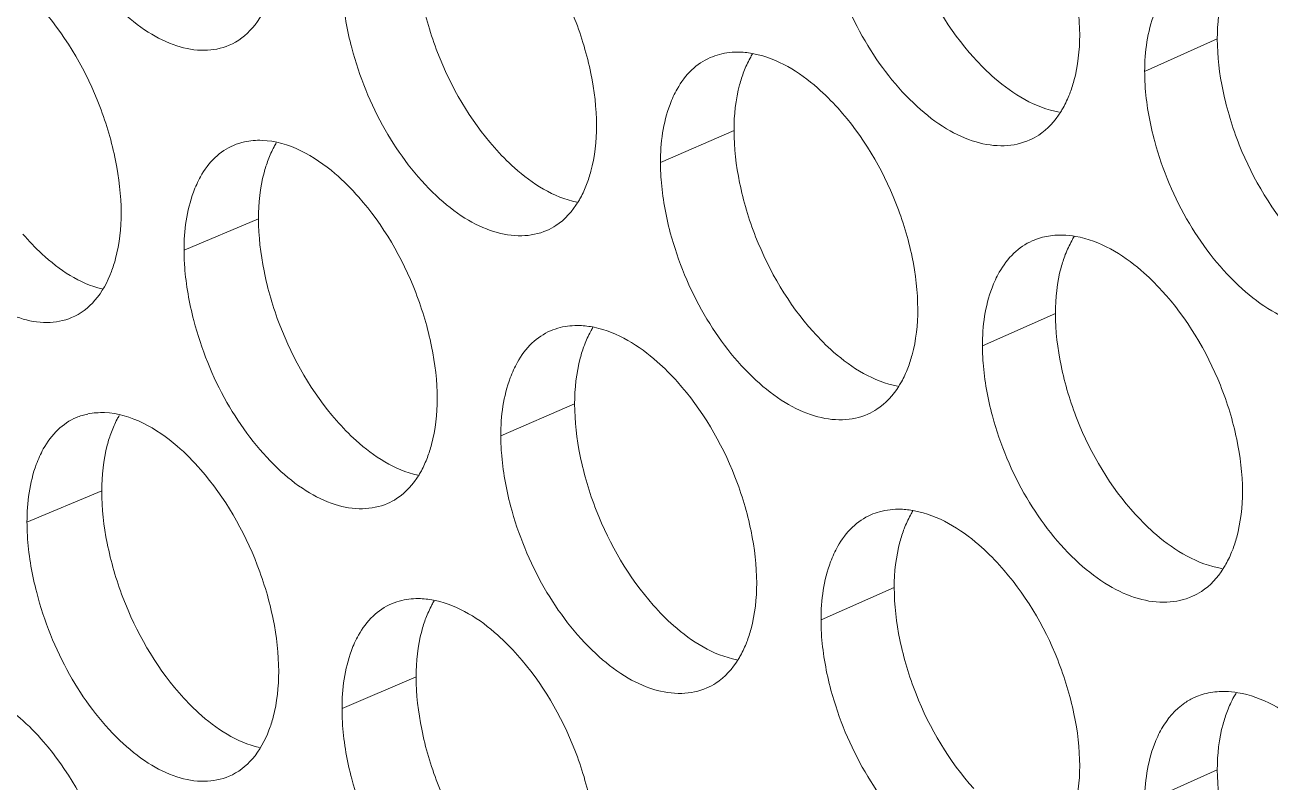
# Model space of a CAD drawing. Header units: millimetres. Extents: x 1177 to 4147, y 93 to 2194.
# Drawn here: x 2549.1 to 2562.51, y 907.78 to 915.94 of the extents above; entities that cross this region are included whole.
import ezdxf

# ---------------------------------------------------------------- set-up
doc = ezdxf.new("R2010")
doc.units = ezdxf.units.MM
doc.header["$LTSCALE"] = 0.1
doc.layers.get('0').update_dxf_attribs({"lineweight": 13})
doc.layers.add('标注', color=251, linetype='Continuous', lineweight=9)

# ---------------------------------------------------------------- blocks, each defined once
blk = doc.blocks.new('02')
at = {"layer": '标注'}
for p, q in [((4429.047, 899.536), (4427.929, 899.036)), ((4421.609, 898.127), (4420.477, 897.635)), ((4414.291, 896.769), (4413.145, 896.285)), ((4426.555, 895.311), (4425.432, 894.813)), ((4419.156, 893.919), (4418.02, 893.429)), ((4411.878, 892.578), (4410.728, 892.097)), ((4411.878, 892.578), (4410.728, 892.097)), ((4424.075, 891.091), (4422.948, 890.596)), ((4416.717, 889.716), (4415.576, 889.229)), ((4416.717, 889.716), (4415.576, 889.229)), ((4429.047, 888.286), (4427.929, 887.786))]:
    blk.add_line(p, q, dxfattribs=at)
for centre, radius, start, end in [((4421.636, 898.346), 0.984, 104.7476, 113.5233), ((4414.281, 897.013), 0.96, 102.3564, 112.9065), ((4426.606, 895.513), 1.001, 106.2734, 113.935), ((4419.171, 894.146), 0.976, 103.9644, 113.3177), ((4411.856, 892.83), 0.952, 101.531, 112.7006), ((4411.856, 892.83), 0.952, 101.531, 112.7006), ((4424.114, 891.302), 0.993, 105.5171, 113.729), ((4416.719, 889.952), 0.968, 103.1675, 113.1121), ((4416.719, 889.952), 0.968, 103.1675, 113.1121), ((4429.11, 888.481), 1.009, 107.0166, 114.1413)]:
    blk.add_arc(centre, radius, start, end, dxfattribs=at)
for points, knots in [([(4426.929, 899.596), (4426.929, 899.866), (4426.86, 900.425), (4426.532, 901.506), (4426.079, 902.264), (4425.696, 902.687)], [0, 0, 0, 0, 0.238635, 0.494751, 1, 1, 1, 1]), ([(4410.877, 902.265), (4410.991, 901.826), (4411.321, 901.001), (4411.963, 900.131), (4412.564, 899.636), (4413.009, 899.414), (4413.444, 899.335), (4413.719, 899.387), (4413.839, 899.438)], [0, 0, 0, 0, 0.302139, 0.585875, 0.710041, 0.818575, 0.913518, 1, 1, 1, 1]), ([(4424.075, 902.341), (4424.075, 902.071), (4424.143, 901.512), (4424.468, 900.43), (4424.918, 899.671), (4425.3, 899.248)], [0, 0, 0, 0, 0.238849, 0.49511, 1, 1, 1, 1]), ([(4419.493, 898.202), (4419.493, 898.471), (4419.425, 899.031), (4419.102, 900.113), (4418.657, 900.875), (4418.279, 901.301)], [0, 0, 0, 0, 0.238846, 0.495203, 1, 1, 1, 1]), ([(4416.717, 900.966), (4416.717, 900.697), (4416.783, 900.137), (4417.103, 899.054), (4417.545, 898.291), (4417.921, 897.864)], [0, 0, 0, 0, 0.23906, 0.495561, 1, 1, 1, 1]), ([(4423.101, 900.765), (4423.219, 900.325), (4423.562, 899.498), (4424.227, 898.634), (4424.849, 898.148), (4425.308, 897.935), (4425.756, 897.867), (4426.038, 897.926), (4426.16, 897.981)], [0, 0, 0, 0, 0.299735, 0.582272, 0.706518, 0.81572, 0.911912, 1, 1, 1, 1]), ([(4415.576, 900.479), (4415.576, 900.393), (4415.59, 900.028), (4415.656, 899.666), (4415.726, 899.398)], [0, 0, 0, 0, 0.238055, 1, 1, 1, 1]), ([(4429.202, 900.444), (4429.176, 900.378), (4429.081, 900.085), (4429.047, 899.773), (4429.047, 899.536)], [0, 0, 0, 0, 0.231198, 1, 1, 1, 1]), ([(4413.839, 899.438), (4413.976, 899.496), (4414.239, 899.699), (4414.392, 899.987), (4414.452, 900.146)], [0, 0, 0, 0, 0.468447, 1, 1, 1, 1]), ([(4428.19, 900.168), (4428.147, 900.091), (4427.983, 899.736), (4427.929, 899.338), (4427.929, 899.036)], [0, 0, 0, 0, 0.225206, 1, 1, 1, 1]), ([(4412.177, 896.859), (4412.177, 897.129), (4412.11, 897.689), (4411.793, 898.773), (4411.355, 899.537), (4410.983, 899.967)], [0, 0, 0, 0, 0.23906, 0.495656, 1, 1, 1, 1]), ([(4426.775, 898.689), (4426.8, 898.756), (4426.895, 899.049), (4426.929, 899.36), (4426.929, 899.596)], [0, 0, 0, 0, 0.231134, 1, 1, 1, 1]), ([(4429.047, 899.536), (4429.047, 899.267), (4429.116, 898.708), (4429.444, 897.627), (4429.9, 896.869), (4430.284, 896.449)], [0, 0, 0, 0, 0.238709, 0.494811, 1, 1, 1, 1]), ([(4415.726, 899.398), (4415.842, 898.959), (4416.177, 898.132), (4416.829, 897.265), (4417.438, 896.773), (4417.888, 896.555), (4418.328, 896.48), (4418.606, 896.536), (4418.727, 896.588)], [0, 0, 0, 0, 0.301171, 0.584422, 0.708619, 0.817421, 0.912868, 1, 1, 1, 1]), ([(4421.243, 899.249), (4421.138, 899.203), (4420.937, 899.067), (4420.795, 898.872), (4420.734, 898.765)], [0, 0, 0, 0, 0.480902, 1, 1, 1, 1]), ([(4421.893, 899.305), (4421.881, 899.284), (4421.83, 899.197), (4421.788, 899.105), (4421.761, 899.034)], [0, 0, 0, 0, 0.242091, 1, 1, 1, 1]), ([(4423.21, 898.469), (4423.111, 898.579), (4422.747, 898.944), (4422.279, 899.237), (4421.915, 899.308)], [0, 0, 0, 0, 0.285148, 1, 1, 1, 1]), ([(4425.3, 899.248), (4425.4, 899.137), (4425.769, 898.768), (4426.246, 898.476), (4426.614, 898.411)], [0, 0, 0, 0, 0.285283, 1, 1, 1, 1]), ([(4421.761, 899.034), (4421.736, 898.968), (4421.642, 898.674), (4421.609, 898.363), (4421.609, 898.127)], [0, 0, 0, 0, 0.230754, 1, 1, 1, 1]), ([(4427.929, 899.036), (4427.929, 898.949), (4427.944, 898.585), (4428.011, 898.224), (4428.084, 897.956)], [0, 0, 0, 0, 0.238197, 1, 1, 1, 1]), ([(4420.734, 898.765), (4420.691, 898.689), (4420.53, 898.334), (4420.477, 897.936), (4420.477, 897.635)], [0, 0, 0, 0, 0.224496, 1, 1, 1, 1]), ([(4426.637, 898.412), (4426.65, 898.433), (4426.703, 898.522), (4426.746, 898.616), (4426.775, 898.689)], [0, 0, 0, 0, 0.242135, 1, 1, 1, 1]), ([(4424.437, 895.376), (4424.437, 895.645), (4424.369, 896.204), (4424.042, 897.286), (4423.591, 898.045), (4423.21, 898.469)], [0, 0, 0, 0, 0.238705, 0.494901, 1, 1, 1, 1]), ([(4426.16, 897.981), (4426.208, 898.002), (4426.399, 898.105), (4426.55, 898.273), (4426.637, 898.412)], [0, 0, 0, 0, 0.241404, 1, 1, 1, 1]), ([(4419.341, 897.296), (4419.366, 897.362), (4419.46, 897.655), (4419.493, 897.965), (4419.493, 898.202)], [0, 0, 0, 0, 0.23069, 1, 1, 1, 1]), ([(4408.472, 898.082), (4408.585, 897.643), (4408.913, 896.818), (4409.551, 895.948), (4410.148, 895.451), (4410.589, 895.227), (4411.022, 895.146), (4411.296, 895.197), (4411.415, 895.247)], [0, 0, 0, 0, 0.302626, 0.586607, 0.710758, 0.819158, 0.913847, 1, 1, 1, 1]), ([(4421.609, 898.127), (4421.609, 897.857), (4421.676, 897.298), (4422, 896.216), (4422.447, 895.455), (4422.827, 895.031)], [0, 0, 0, 0, 0.238919, 0.49526, 1, 1, 1, 1]), ([(4413.907, 897.898), (4413.802, 897.853), (4413.6, 897.717), (4413.458, 897.522), (4413.398, 897.414)], [0, 0, 0, 0, 0.479572, 1, 1, 1, 1]), ([(4415.834, 897.101), (4415.72, 897.23), (4415.315, 897.641), (4414.756, 897.96), (4414.345, 897.975)], [0, 0, 0, 0, 0.29472, 1, 1, 1, 1]), ([(4414.565, 897.936), (4414.553, 897.916), (4414.506, 897.832), (4414.466, 897.744), (4414.44, 897.675)], [0, 0, 0, 0, 0.242079, 1, 1, 1, 1]), ([(4417.921, 897.864), (4418.018, 897.755), (4418.373, 897.391), (4418.831, 897.098), (4419.189, 897.023)], [0, 0, 0, 0, 0.28535, 1, 1, 1, 1]), ([(4428.084, 897.956), (4428.203, 897.516), (4428.552, 896.687), (4429.226, 895.826), (4429.855, 895.344), (4430.321, 895.134), (4430.774, 895.07), (4431.058, 895.133), (4431.182, 895.189)], [0, 0, 0, 0, 0.298788, 0.580857, 0.705138, 0.814605, 0.911286, 1, 1, 1, 1]), ([(4414.44, 897.675), (4414.415, 897.609), (4414.323, 897.316), (4414.291, 897.006), (4414.291, 896.769)], [0, 0, 0, 0, 0.230311, 1, 1, 1, 1]), ([(4420.477, 897.635), (4420.477, 897.548), (4420.492, 897.183), (4420.558, 896.822), (4420.629, 896.554)], [0, 0, 0, 0, 0.238111, 1, 1, 1, 1]), ([(4413.398, 897.414), (4413.356, 897.338), (4413.196, 896.983), (4413.145, 896.586), (4413.145, 896.285)], [0, 0, 0, 0, 0.2238, 1, 1, 1, 1]), ([(4419.211, 897.028), (4419.223, 897.048), (4419.273, 897.135), (4419.314, 897.225), (4419.341, 897.296)], [0, 0, 0, 0, 0.242099, 1, 1, 1, 1]), ([(4417.041, 893.999), (4417.041, 894.268), (4416.974, 894.827), (4416.653, 895.911), (4416.21, 896.673), (4415.834, 897.101)], [0, 0, 0, 0, 0.238918, 0.495354, 1, 1, 1, 1]), ([(4412.027, 895.954), (4412.052, 896.02), (4412.145, 896.313), (4412.177, 896.623), (4412.177, 896.859)], [0, 0, 0, 0, 0.230247, 1, 1, 1, 1]), ([(4418.727, 896.588), (4418.776, 896.609), (4418.971, 896.713), (4419.124, 896.885), (4419.211, 897.028)], [0, 0, 0, 0, 0.240491, 1, 1, 1, 1]), ([(4414.291, 896.769), (4414.291, 896.5), (4414.357, 895.94), (4414.675, 894.857), (4415.114, 894.093), (4415.489, 893.665)], [0, 0, 0, 0, 0.239131, 0.495711, 1, 1, 1, 1]), ([(4410.664, 896.533), (4410.756, 896.425), (4411.099, 896.066), (4411.537, 895.771), (4411.884, 895.689)], [0, 0, 0, 0, 0.285356, 1, 1, 1, 1]), ([(4420.629, 896.554), (4420.746, 896.114), (4421.087, 895.287), (4421.748, 894.422), (4422.365, 893.934), (4422.821, 893.719), (4423.267, 893.649), (4423.547, 893.707), (4423.669, 893.761)], [0, 0, 0, 0, 0.300212, 0.582985, 0.707214, 0.816283, 0.912228, 1, 1, 1, 1]), ([(4426.665, 896.517), (4426.635, 896.518), (4426.521, 896.516), (4426.407, 896.498), (4426.325, 896.474)], [0, 0, 0, 0, 0.256633, 1, 1, 1, 1]), ([(4426.845, 896.496), (4426.832, 896.474), (4426.78, 896.385), (4426.737, 896.291), (4426.708, 896.218)], [0, 0, 0, 0, 0.242119, 1, 1, 1, 1]), ([(4428.194, 895.661), (4428.093, 895.772), (4427.72, 896.14), (4427.239, 896.431), (4426.868, 896.497)], [0, 0, 0, 0, 0.285096, 1, 1, 1, 1]), ([(4413.145, 896.285), (4413.145, 896.199), (4413.16, 895.834), (4413.224, 895.472), (4413.295, 895.203)], [0, 0, 0, 0, 0.238027, 1, 1, 1, 1]), ([(4426.2, 896.428), (4426.095, 896.382), (4425.895, 896.245), (4425.752, 896.051), (4425.692, 895.944)], [0, 0, 0, 0, 0.481736, 1, 1, 1, 1]), ([(4426.708, 896.218), (4426.683, 896.152), (4426.588, 895.859), (4426.555, 895.547), (4426.555, 895.311)], [0, 0, 0, 0, 0.23105, 1, 1, 1, 1]), ([(4411.415, 895.247), (4411.552, 895.304), (4411.815, 895.507), (4411.967, 895.796), (4412.027, 895.954)], [0, 0, 0, 0, 0.467837, 1, 1, 1, 1]), ([(4425.692, 895.944), (4425.648, 895.868), (4425.485, 895.513), (4425.432, 895.115), (4425.432, 894.813)], [0, 0, 0, 0, 0.224968, 1, 1, 1, 1]), ([(4429.434, 892.573), (4429.434, 892.842), (4429.365, 893.401), (4429.035, 894.482), (4428.579, 895.239), (4428.194, 895.661)], [0, 0, 0, 0, 0.238564, 0.494601, 1, 1, 1, 1]), ([(4424.284, 894.469), (4424.309, 894.535), (4424.404, 894.828), (4424.437, 895.139), (4424.437, 895.376)], [0, 0, 0, 0, 0.230986, 1, 1, 1, 1]), ([(4413.295, 895.203), (4413.409, 894.764), (4413.742, 893.939), (4414.389, 893.07), (4414.994, 892.577), (4415.442, 892.356), (4415.879, 892.28), (4416.156, 892.334), (4416.276, 892.385)], [0, 0, 0, 0, 0.301654, 0.585147, 0.709328, 0.817996, 0.913192, 1, 1, 1, 1]), ([(4426.555, 895.311), (4426.555, 895.041), (4426.623, 894.482), (4426.95, 893.4), (4427.402, 892.642), (4427.785, 892.22)], [0, 0, 0, 0, 0.238779, 0.49496, 1, 1, 1, 1]), ([(4418.784, 895.043), (4418.68, 894.998), (4418.478, 894.861), (4418.336, 894.666), (4418.275, 894.559)], [0, 0, 0, 0, 0.48047, 1, 1, 1, 1]), ([(4419.437, 895.093), (4419.425, 895.072), (4419.375, 894.986), (4419.334, 894.896), (4419.308, 894.825)], [0, 0, 0, 0, 0.242083, 1, 1, 1, 1]), ([(4420.738, 894.257), (4420.64, 894.367), (4420.28, 894.73), (4419.819, 895.023), (4419.459, 895.097)], [0, 0, 0, 0, 0.285164, 1, 1, 1, 1]), ([(4422.827, 895.031), (4422.926, 894.92), (4423.29, 894.553), (4423.761, 894.261), (4424.126, 894.192)], [0, 0, 0, 0, 0.285312, 1, 1, 1, 1]), ([(4419.308, 894.825), (4419.282, 894.759), (4419.189, 894.466), (4419.156, 894.155), (4419.156, 893.919)], [0, 0, 0, 0, 0.230606, 1, 1, 1, 1]), ([(4425.432, 894.813), (4425.432, 894.726), (4425.447, 894.362), (4425.514, 894.001), (4425.586, 893.733)], [0, 0, 0, 0, 0.238168, 1, 1, 1, 1]), ([(4418.275, 894.559), (4418.233, 894.483), (4418.072, 894.128), (4418.02, 893.731), (4418.02, 893.429)], [0, 0, 0, 0, 0.224262, 1, 1, 1, 1]), ([(4424.148, 894.194), (4424.161, 894.215), (4424.213, 894.304), (4424.256, 894.397), (4424.284, 894.469)], [0, 0, 0, 0, 0.242119, 1, 1, 1, 1]), ([(4421.958, 891.161), (4421.958, 891.43), (4421.89, 891.989), (4421.566, 893.072), (4421.118, 893.832), (4420.738, 894.257)], [0, 0, 0, 0, 0.238776, 0.495052, 1, 1, 1, 1]), ([(4423.669, 893.761), (4423.717, 893.782), (4423.909, 893.885), (4424.061, 894.054), (4424.148, 894.194)], [0, 0, 0, 0, 0.241108, 1, 1, 1, 1]), ([(4416.89, 893.093), (4416.915, 893.159), (4417.008, 893.452), (4417.041, 893.762), (4417.041, 893.999)], [0, 0, 0, 0, 0.230542, 1, 1, 1, 1]), ([(4419.156, 893.919), (4419.156, 893.649), (4419.223, 893.09), (4419.545, 892.007), (4419.99, 891.245), (4420.367, 890.82)], [0, 0, 0, 0, 0.23899, 0.49541, 1, 1, 1, 1]), ([(4411.489, 893.709), (4411.384, 893.665), (4411.181, 893.529), (4411.039, 893.333), (4410.979, 893.225)], [0, 0, 0, 0, 0.479105, 1, 1, 1, 1]), ([(4411.489, 893.709), (4411.384, 893.665), (4411.181, 893.529), (4411.039, 893.333), (4410.979, 893.225)], [0, 0, 0, 0, 0.479105, 1, 1, 1, 1]), ([(4413.402, 892.906), (4413.289, 893.035), (4412.887, 893.447), (4412.33, 893.768), (4411.921, 893.784)], [0, 0, 0, 0, 0.295157, 1, 1, 1, 1]), ([(4413.402, 892.906), (4413.289, 893.035), (4412.887, 893.447), (4412.33, 893.768), (4411.921, 893.784)], [0, 0, 0, 0, 0.295157, 1, 1, 1, 1]), ([(4412.149, 893.741), (4412.137, 893.722), (4412.091, 893.639), (4412.052, 893.551), (4412.027, 893.484)], [0, 0, 0, 0, 0.242084, 1, 1, 1, 1]), ([(4412.149, 893.741), (4412.137, 893.722), (4412.091, 893.639), (4412.052, 893.551), (4412.027, 893.484)], [0, 0, 0, 0, 0.242084, 1, 1, 1, 1]), ([(4415.489, 893.665), (4415.584, 893.556), (4415.935, 893.194), (4416.387, 892.9), (4416.741, 892.823)], [0, 0, 0, 0, 0.285359, 1, 1, 1, 1]), ([(4425.586, 893.733), (4425.704, 893.293), (4426.05, 892.465), (4426.72, 891.602), (4427.345, 891.118), (4427.808, 890.906), (4428.258, 890.84), (4428.542, 890.902), (4428.664, 890.957)], [0, 0, 0, 0, 0.299261, 0.581563, 0.705826, 0.815161, 0.911598, 1, 1, 1, 1]), ([(4412.027, 893.484), (4412.002, 893.418), (4411.91, 893.125), (4411.878, 892.815), (4411.878, 892.578)], [0, 0, 0, 0, 0.230164, 1, 1, 1, 1]), ([(4412.027, 893.484), (4412.002, 893.418), (4411.91, 893.125), (4411.878, 892.815), (4411.878, 892.578)], [0, 0, 0, 0, 0.230164, 1, 1, 1, 1]), ([(4418.02, 893.429), (4418.02, 893.342), (4418.034, 892.978), (4418.1, 892.616), (4418.171, 892.348)], [0, 0, 0, 0, 0.238083, 1, 1, 1, 1]), ([(4410.979, 893.225), (4410.937, 893.149), (4410.779, 892.794), (4410.728, 892.398), (4410.728, 892.097)], [0, 0, 0, 0, 0.223573, 1, 1, 1, 1]), ([(4410.979, 893.225), (4410.937, 893.149), (4410.779, 892.794), (4410.728, 892.398), (4410.728, 892.097)], [0, 0, 0, 0, 0.223573, 1, 1, 1, 1]), ([(4416.762, 892.828), (4416.774, 892.849), (4416.823, 892.934), (4416.863, 893.024), (4416.89, 893.093)], [0, 0, 0, 0, 0.242095, 1, 1, 1, 1]), ([(4414.602, 889.801), (4414.602, 890.071), (4414.535, 890.63), (4414.216, 891.714), (4413.776, 892.477), (4413.402, 892.906)], [0, 0, 0, 0, 0.238989, 0.495505, 1, 1, 1, 1]), ([(4414.602, 889.801), (4414.602, 890.071), (4414.535, 890.63), (4414.216, 891.714), (4413.776, 892.477), (4413.402, 892.906)], [0, 0, 0, 0, 0.238989, 0.495505, 1, 1, 1, 1]), ([(4416.276, 892.385), (4416.325, 892.406), (4416.522, 892.51), (4416.675, 892.684), (4416.762, 892.828)], [0, 0, 0, 0, 0.240168, 1, 1, 1, 1]), ([(4411.878, 892.578), (4411.878, 892.309), (4411.944, 891.749), (4412.26, 890.665), (4412.697, 889.9), (4413.069, 889.471)], [0, 0, 0, 0, 0.239203, 0.495862, 1, 1, 1, 1]), ([(4411.878, 892.578), (4411.878, 892.309), (4411.944, 891.749), (4412.26, 890.665), (4412.697, 889.9), (4413.069, 889.471)], [0, 0, 0, 0, 0.239203, 0.495862, 1, 1, 1, 1]), ([(4429.279, 891.665), (4429.305, 891.732), (4429.4, 892.025), (4429.434, 892.336), (4429.434, 892.573)], [0, 0, 0, 0, 0.231283, 1, 1, 1, 1]), ([(4418.171, 892.348), (4418.287, 891.908), (4418.626, 891.082), (4419.282, 890.216), (4419.895, 889.726), (4420.348, 889.509), (4420.791, 889.437), (4421.07, 889.493), (4421.191, 889.546)], [0, 0, 0, 0, 0.30069, 0.583702, 0.707914, 0.81685, 0.912547, 1, 1, 1, 1]), ([(4424.363, 892.272), (4424.35, 892.251), (4424.298, 892.163), (4424.256, 892.07), (4424.228, 891.998)], [0, 0, 0, 0, 0.242103, 1, 1, 1, 1]), ([(4425.696, 891.437), (4425.596, 891.547), (4425.227, 891.914), (4424.752, 892.206), (4424.385, 892.274)], [0, 0, 0, 0, 0.285125, 1, 1, 1, 1]), ([(4410.728, 892.097), (4410.728, 892.01), (4410.742, 891.645), (4410.807, 891.284), (4410.877, 891.015)], [0, 0, 0, 0, 0.238, 1, 1, 1, 1]), ([(4410.728, 892.097), (4410.728, 892.01), (4410.742, 891.645), (4410.807, 891.284), (4410.877, 891.015)], [0, 0, 0, 0, 0.238, 1, 1, 1, 1]), ([(4423.715, 892.211), (4423.61, 892.165), (4423.41, 892.028), (4423.267, 891.834), (4423.206, 891.727)], [0, 0, 0, 0, 0.481324, 1, 1, 1, 1]), ([(4427.785, 892.22), (4427.887, 892.109), (4428.26, 891.739), (4428.743, 891.448), (4429.116, 891.385)], [0, 0, 0, 0, 0.285248, 1, 1, 1, 1]), ([(4424.228, 891.998), (4424.203, 891.932), (4424.108, 891.639), (4424.075, 891.328), (4424.075, 891.091)], [0, 0, 0, 0, 0.230902, 1, 1, 1, 1]), ([(4423.206, 891.727), (4423.163, 891.651), (4423.001, 891.295), (4422.948, 890.898), (4422.948, 890.596)], [0, 0, 0, 0, 0.224731, 1, 1, 1, 1]), ([(4429.139, 891.385), (4429.152, 891.406), (4429.206, 891.496), (4429.25, 891.591), (4429.279, 891.665)], [0, 0, 0, 0, 0.242155, 1, 1, 1, 1]), ([(4426.929, 888.346), (4426.929, 888.616), (4426.86, 889.175), (4426.532, 890.256), (4426.079, 891.014), (4425.696, 891.437)], [0, 0, 0, 0, 0.238635, 0.494751, 1, 1, 1, 1]), ([(4428.664, 890.957), (4428.712, 890.978), (4428.901, 891.081), (4429.052, 891.247), (4429.139, 891.385)], [0, 0, 0, 0, 0.24169, 1, 1, 1, 1]), ([(4421.806, 890.254), (4421.831, 890.321), (4421.925, 890.614), (4421.958, 890.924), (4421.958, 891.161)], [0, 0, 0, 0, 0.230838, 1, 1, 1, 1]), ([(4410.877, 891.015), (4410.991, 890.576), (4411.321, 889.751), (4411.963, 888.881), (4412.564, 888.386), (4413.009, 888.164), (4413.444, 888.085), (4413.719, 888.137), (4413.839, 888.188)], [0, 0, 0, 0, 0.302139, 0.585875, 0.710041, 0.818575, 0.913518, 1, 1, 1, 1]), ([(4410.877, 891.015), (4410.991, 890.576), (4411.321, 889.751), (4411.963, 888.881), (4412.564, 888.386), (4413.009, 888.164), (4413.444, 888.085), (4413.719, 888.137), (4413.839, 888.188)], [0, 0, 0, 0, 0.302139, 0.585875, 0.710041, 0.818575, 0.913518, 1, 1, 1, 1]), ([(4424.075, 891.091), (4424.075, 890.821), (4424.143, 890.262), (4424.468, 889.18), (4424.918, 888.421), (4425.3, 887.998)], [0, 0, 0, 0, 0.238849, 0.49511, 1, 1, 1, 1]), ([(4416.339, 890.842), (4416.234, 890.798), (4416.032, 890.661), (4415.89, 890.466), (4415.83, 890.359)], [0, 0, 0, 0, 0.480026, 1, 1, 1, 1]), ([(4416.339, 890.842), (4416.234, 890.798), (4416.032, 890.661), (4415.89, 890.466), (4415.83, 890.359)], [0, 0, 0, 0, 0.480026, 1, 1, 1, 1]), ([(4416.994, 890.887), (4416.982, 890.866), (4416.934, 890.781), (4416.894, 890.692), (4416.867, 890.623)], [0, 0, 0, 0, 0.242079, 1, 1, 1, 1]), ([(4416.994, 890.887), (4416.982, 890.866), (4416.934, 890.781), (4416.894, 890.692), (4416.867, 890.623)], [0, 0, 0, 0, 0.242079, 1, 1, 1, 1]), ([(4418.279, 890.051), (4418.183, 890.16), (4417.827, 890.522), (4417.372, 890.816), (4417.015, 890.892)], [0, 0, 0, 0, 0.285173, 1, 1, 1, 1]), ([(4418.279, 890.051), (4418.183, 890.16), (4417.827, 890.522), (4417.372, 890.816), (4417.015, 890.892)], [0, 0, 0, 0, 0.285173, 1, 1, 1, 1]), ([(4420.367, 890.82), (4420.465, 890.71), (4420.825, 890.344), (4421.289, 890.051), (4421.651, 889.98)], [0, 0, 0, 0, 0.285334, 1, 1, 1, 1]), ([(4416.867, 890.623), (4416.842, 890.556), (4416.749, 890.263), (4416.717, 889.953), (4416.717, 889.716)], [0, 0, 0, 0, 0.230459, 1, 1, 1, 1]), ([(4416.867, 890.623), (4416.842, 890.556), (4416.749, 890.263), (4416.717, 889.953), (4416.717, 889.716)], [0, 0, 0, 0, 0.230459, 1, 1, 1, 1]), ([(4422.948, 890.596), (4422.948, 890.509), (4422.963, 890.145), (4423.029, 889.784), (4423.101, 889.515)], [0, 0, 0, 0, 0.23814, 1, 1, 1, 1]), ([(4415.83, 890.359), (4415.787, 890.283), (4415.627, 889.927), (4415.576, 889.531), (4415.576, 889.229)], [0, 0, 0, 0, 0.22403, 1, 1, 1, 1]), ([(4415.83, 890.359), (4415.787, 890.283), (4415.627, 889.927), (4415.576, 889.531), (4415.576, 889.229)], [0, 0, 0, 0, 0.22403, 1, 1, 1, 1]), ([(4421.673, 889.983), (4421.686, 890.004), (4421.736, 890.091), (4421.778, 890.183), (4421.806, 890.254)], [0, 0, 0, 0, 0.242107, 1, 1, 1, 1]), ([(4419.493, 886.952), (4419.493, 887.221), (4419.425, 887.781), (4419.102, 888.863), (4418.657, 889.625), (4418.279, 890.051)], [0, 0, 0, 0, 0.238846, 0.495203, 1, 1, 1, 1]), ([(4419.493, 886.952), (4419.493, 887.221), (4419.425, 887.781), (4419.102, 888.863), (4418.657, 889.625), (4418.279, 890.051)], [0, 0, 0, 0, 0.238846, 0.495203, 1, 1, 1, 1]), ([(4421.191, 889.546), (4421.24, 889.567), (4421.433, 889.671), (4421.586, 889.842), (4421.673, 889.983)], [0, 0, 0, 0, 0.240804, 1, 1, 1, 1]), ([(4414.452, 888.896), (4414.477, 888.962), (4414.57, 889.255), (4414.602, 889.565), (4414.602, 889.801)], [0, 0, 0, 0, 0.230395, 1, 1, 1, 1]), ([(4414.452, 888.896), (4414.477, 888.962), (4414.57, 889.255), (4414.602, 889.565), (4414.602, 889.801)], [0, 0, 0, 0, 0.230395, 1, 1, 1, 1]), ([(4410.983, 888.717), (4410.871, 888.847), (4410.472, 889.258), (4409.918, 889.582), (4409.51, 889.598)], [0, 0, 0, 0, 0.295598, 1, 1, 1, 1]), ([(4416.717, 889.716), (4416.717, 889.447), (4416.783, 888.887), (4417.103, 887.804), (4417.545, 887.041), (4417.921, 886.614)], [0, 0, 0, 0, 0.23906, 0.495561, 1, 1, 1, 1]), ([(4416.717, 889.716), (4416.717, 889.447), (4416.783, 888.887), (4417.103, 887.804), (4417.545, 887.041), (4417.921, 886.614)], [0, 0, 0, 0, 0.23906, 0.495561, 1, 1, 1, 1]), ([(4413.069, 889.471), (4413.163, 889.363), (4413.51, 889.002), (4413.955, 888.708), (4414.306, 888.628)], [0, 0, 0, 0, 0.285361, 1, 1, 1, 1]), ([(4413.069, 889.471), (4413.163, 889.363), (4413.51, 889.002), (4413.955, 888.708), (4414.306, 888.628)], [0, 0, 0, 0, 0.285361, 1, 1, 1, 1]), ([(4423.101, 889.515), (4423.219, 889.075), (4423.562, 888.248), (4424.227, 887.384), (4424.849, 886.898), (4425.308, 886.685), (4425.756, 886.617), (4426.038, 886.676), (4426.16, 886.731)], [0, 0, 0, 0, 0.299735, 0.582272, 0.706518, 0.81572, 0.911912, 1, 1, 1, 1]), ([(4428.698, 889.402), (4428.646, 889.378), (4428.438, 889.263), (4428.279, 889.073), (4428.19, 888.918)], [0, 0, 0, 0, 0.240345, 1, 1, 1, 1]), ([(4429.168, 889.493), (4429.138, 889.494), (4429.019, 889.492), (4428.9, 889.472), (4428.815, 889.446)], [0, 0, 0, 0, 0.25678, 1, 1, 1, 1]), ([(4429.341, 889.475), (4429.328, 889.453), (4429.274, 889.363), (4429.23, 889.268), (4429.202, 889.194)], [0, 0, 0, 0, 0.242139, 1, 1, 1, 1]), ([(4430.706, 888.64), (4430.604, 888.752), (4430.226, 889.121), (4429.739, 889.412), (4429.364, 889.474)], [0, 0, 0, 0, 0.285061, 1, 1, 1, 1]), ([(4415.576, 889.229), (4415.576, 889.143), (4415.59, 888.778), (4415.656, 888.416), (4415.726, 888.148)], [0, 0, 0, 0, 0.238055, 1, 1, 1, 1]), ([(4415.576, 889.229), (4415.576, 889.143), (4415.59, 888.778), (4415.656, 888.416), (4415.726, 888.148)], [0, 0, 0, 0, 0.238055, 1, 1, 1, 1]), ([(4429.202, 889.194), (4429.176, 889.128), (4429.081, 888.835), (4429.047, 888.523), (4429.047, 888.286)], [0, 0, 0, 0, 0.231198, 1, 1, 1, 1]), ([(4413.839, 888.188), (4413.976, 888.246), (4414.239, 888.449), (4414.392, 888.737), (4414.452, 888.896)], [0, 0, 0, 0, 0.468447, 1, 1, 1, 1]), ([(4413.839, 888.188), (4413.976, 888.246), (4414.239, 888.449), (4414.392, 888.737), (4414.452, 888.896)], [0, 0, 0, 0, 0.468447, 1, 1, 1, 1]), ([(4428.19, 888.918), (4428.147, 888.841), (4427.983, 888.486), (4427.929, 888.088), (4427.929, 887.786)], [0, 0, 0, 0, 0.225206, 1, 1, 1, 1]), ([(4412.177, 885.609), (4412.177, 885.879), (4412.11, 886.439), (4411.793, 887.523), (4411.355, 888.287), (4410.983, 888.717)], [0, 0, 0, 0, 0.23906, 0.495656, 1, 1, 1, 1]), ([(4426.775, 887.439), (4426.8, 887.506), (4426.895, 887.799), (4426.929, 888.11), (4426.929, 888.346)], [0, 0, 0, 0, 0.231134, 1, 1, 1, 1]), ([(4429.047, 888.286), (4429.047, 888.017), (4429.116, 887.458), (4429.444, 886.377), (4429.9, 885.619), (4430.284, 885.199)], [0, 0, 0, 0, 0.238709, 0.494811, 1, 1, 1, 1]), ([(4415.726, 888.148), (4415.842, 887.709), (4416.177, 886.882), (4416.829, 886.015), (4417.438, 885.523), (4417.888, 885.305), (4418.328, 885.23), (4418.606, 885.286), (4418.727, 885.338)], [0, 0, 0, 0, 0.301171, 0.584422, 0.708619, 0.817421, 0.912868, 1, 1, 1, 1]), ([(4415.726, 888.148), (4415.842, 887.709), (4416.177, 886.882), (4416.829, 886.015), (4417.438, 885.523), (4417.888, 885.305), (4418.328, 885.23), (4418.606, 885.286), (4418.727, 885.338)], [0, 0, 0, 0, 0.301171, 0.584422, 0.708619, 0.817421, 0.912868, 1, 1, 1, 1])]:
    blk.add_open_spline(points, degree=3, knots=knots, dxfattribs=at)
for points in [[(4421.697, 899.333), (4421.592, 899.336), (4421.486, 899.325), (4421.385, 899.298)], [(4421.915, 899.308), (4421.843, 899.322), (4421.77, 899.331), (4421.697, 899.333)], [(4414.345, 897.975), (4414.255, 897.978), (4414.163, 897.971), (4414.075, 897.951)], [(4426.868, 896.497), (4426.801, 896.508), (4426.733, 896.515), (4426.665, 896.517)], [(4419.233, 895.124), (4419.133, 895.127), (4419.032, 895.118), (4418.935, 895.094)], [(4419.459, 895.097), (4419.384, 895.113), (4419.308, 895.122), (4419.233, 895.124)], [(4411.921, 893.784), (4411.836, 893.787), (4411.749, 893.781), (4411.666, 893.764)], [(4411.921, 893.784), (4411.836, 893.787), (4411.749, 893.781), (4411.666, 893.764)], [(4424.174, 892.297), (4424.065, 892.3), (4423.954, 892.288), (4423.849, 892.258)], [(4424.385, 892.274), (4424.315, 892.287), (4424.245, 892.295), (4424.174, 892.297)], [(4416.782, 890.922), (4416.687, 890.925), (4416.591, 890.916), (4416.499, 890.895)], [(4416.782, 890.922), (4416.687, 890.925), (4416.591, 890.916), (4416.499, 890.895)], [(4417.015, 890.892), (4416.939, 890.909), (4416.86, 890.919), (4416.782, 890.922)], [(4417.015, 890.892), (4416.939, 890.909), (4416.86, 890.919), (4416.782, 890.922)], [(4429.364, 889.474), (4429.299, 889.485), (4429.234, 889.492), (4429.168, 889.493)]]:
    blk.add_open_spline(points, degree=3, dxfattribs=at)

msp = doc.modelspace()

# ---------------------------------------------------------------- block references
at = {"xscale": 0.7, "yscale": 0.7, "zscale": 0.7}
msp.add_blockref('02', (-538.391, 286.112), dxfattribs=at)

doc.saveas('drawing.dxf')
